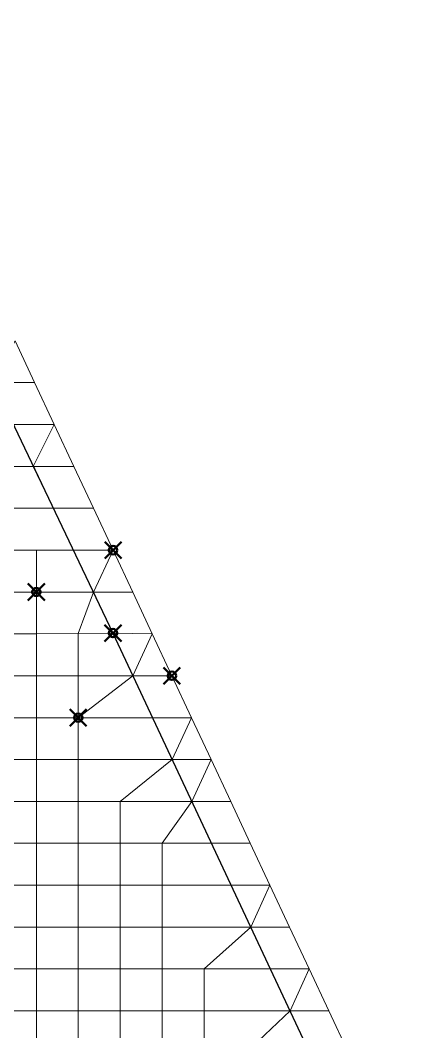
# Model space of a CAD drawing. Header units: inches. Extents: x 0 to 43.9, y -17.3 to 19.6.
# Drawn here: x 36.76 to 39.06, y -6.2 to -0.16 of the extents above; entities that cross this region are included whole.
import ezdxf

# ---------------------------------------------------------------- set-up
doc = ezdxf.new("R2010")
doc.units = ezdxf.units.IN
doc.header["$MEASUREMENT"] = 0
doc.header["$PDMODE"] = 35
doc.header["$PDSIZE"] = 0.05
for name, color, linetype, lineweight in [('SAP.Beam 30X80', 70, 'Continuous', 30), ('SAP.Columns', 170, 'Continuous', 50), ('SAP.Slab 30cm', 11, 'Continuous', 15)]:
    doc.layers.add(name, color=color, linetype=linetype, lineweight=lineweight)

msp = doc.modelspace()

# ---------------------------------------------------------------- linework, layer by layer
at = {"layer": 'SAP.Beam 30X80'}
for p, q in [((34.35900000000004, 2.36341), (37.31209999999987, -3.821988999999998)), ((37.31209999999987, -3.821988999999998), (39.06420000000004, -7.561897999999997))]:
    msp.add_line(p, q, dxfattribs=at)
at = {"layer": 'SAP.Columns'}
for p in [(37.31260148383672, -3.326750000000004), (36.85499999999986, -3.576750000000004), (37.31209999999946, -3.821988999999986), (37.66341626921033, -4.076750000000001), (37.10499999999985, -4.326750000000004)]:
    msp.add_point(p, dxfattribs=at)
at = {"layer": 'SAP.Slab 30cm'}
for points in [[(36.59822684631976, -2.326750000000004), (36.84484843667191, -2.326750000000004), (36.72791017488068, -2.07675), (36.72791017488068, -2.076750000000004)], [(36.71758454660716, -2.576750000000004), (36.9617866984631, -2.576750000000004), (36.84484843667191, -2.326750000000004), (36.59822684631976, -2.326750000000004)], [(36.60499999999986, -2.826750000000004), (36.83694224689455, -2.826750000000004), (36.9617866984631, -2.576750000000004), (36.71758454660716, -2.576750000000004)], [(36.83694224689455, -2.826750000000004), (37.07872496025431, -2.826750000000004), (36.9617866984631, -2.57675), (36.9617866984631, -2.576750000000004)], [(36.60499999999986, -3.076750000000004), (36.95629994718196, -3.076750000000004), (36.83694224689455, -2.826750000000004), (36.60499999999986, -2.826750000000004)], [(36.95629994718196, -3.076750000000004), (37.19566322204551, -3.076750000000004), (37.07872496025431, -2.826750000000004), (36.83694224689455, -2.826750000000004)], [(36.60499999999986, -3.326750000000004), (37.07565764746934, -3.326750000000004), (36.95629994718196, -3.076750000000004), (36.60499999999986, -3.076750000000004)], [(37.07565764746934, -3.326750000000004), (37.31260148383672, -3.326750000000004), (37.19566322204551, -3.076750000000004), (36.95629994718196, -3.076750000000004)], [(36.60499999999986, -3.576750000000004), (36.85499999999986, -3.576750000000004), (36.85499999999986, -3.326750000000004), (36.60499999999986, -3.326750000000004)], [(36.85499999999986, -3.576750000000001), (37.19501534775675, -3.57675), (37.07565764746934, -3.326750000000004), (36.85499999999986, -3.326750000000004)], [(37.19501534775675, -3.57675), (37.19501534775675, -3.576750000000004), (37.31260148383672, -3.326750000000004), (37.07565764746934, -3.326750000000004)], [(37.19501534775675, -3.576750000000004), (37.42953974562792, -3.576750000000004), (37.31260148383672, -3.326750000000004)], [(36.60499999999986, -3.826750000000004), (36.85499999999986, -3.826750000000004), (36.85499999999986, -3.576750000000004), (36.60499999999986, -3.576750000000004)], [(36.85499999999986, -3.826750000000004), (37.10499999999985, -3.824146084007868), (37.19501534775675, -3.576750000000004), (36.85499999999986, -3.576750000000004)], [(37.10497288142786, -3.824146366465798), (37.31209999999946, -3.821988999999986), (37.19501534775675, -3.576750000000004), (37.19501534775675, -3.57675)], [(37.31209999999946, -3.821988999999986), (37.54647800741913, -3.826750000000004), (37.42953974562792, -3.576750000000004), (37.19501534775675, -3.576750000000004)], [(36.60499999999986, -4.076750000000004), (36.85499999999986, -4.076750000000004), (36.85499999999986, -3.826750000000004), (36.60499999999986, -3.826750000000004)], [(36.85499999999986, -4.076750000000004), (37.10499999999985, -4.076750000000004), (37.10497288142786, -3.824146366465798), (36.85499999999986, -3.826750000000004)], [(37.10499999999985, -4.076750000000004), (37.43145230191418, -4.076750000000004), (37.31209999999946, -3.821988999999986), (37.10498644034613, -3.824146225240663)], [(37.43145230191418, -4.076750000000004), (37.43145230191418, -4.076750000000003), (37.54647800741913, -3.826750000000004), (37.31209999999946, -3.821988999999986)], [(37.43145230191418, -4.076750000000003), (37.66341626921033, -4.076750000000001), (37.54647800741913, -3.826750000000004)], [(36.60499999999986, -4.326750000000004), (36.85499999999986, -4.326750000000004), (36.85499999999986, -4.076750000000004), (36.60499999999986, -4.076750000000004)], [(36.85499999999986, -4.326750000000004), (37.10499999999985, -4.326750000000004), (37.10499999999985, -4.076750000000004), (36.85499999999986, -4.076750000000004)], [(37.10499999999985, -4.326750000000004), (37.54857413562728, -4.326750000000004), (37.43145230191418, -4.076750000000003), (37.43145230191418, -4.076750000000004)], [(37.10499999999985, -4.326750000000004), (37.10499999999985, -4.326750000000004), (37.43145230191418, -4.076750000000004), (37.10499999999985, -4.076750000000004)], [(37.54857413562728, -4.326750000000004), (37.78035453100154, -4.326750000000004), (37.66341626921033, -4.076750000000001), (37.43145230191418, -4.076750000000003)], [(36.60499999999986, -4.576750000000004), (36.85499999999986, -4.576750000000004), (36.85499999999986, -4.326750000000004), (36.60499999999986, -4.326750000000004)], [(36.85499999999986, -4.576750000000004), (37.10499999999985, -4.576750000000004), (37.10499999999985, -4.326750000000004), (36.85499999999986, -4.326750000000004)], [(37.10499999999985, -4.576750000000004), (37.66569596934033, -4.576750000000004), (37.54857413562728, -4.326750000000004), (37.10499999999985, -4.326750000000004)], [(37.66569596934033, -4.576750000000004), (37.66569596934033, -4.576750000000004), (37.78035453100154, -4.326750000000004), (37.54857413562728, -4.326750000000004)], [(37.66569596934033, -4.576750000000004), (37.89729279279274, -4.576750000000004), (37.78035453100154, -4.326750000000004)], [(36.60499999999986, -4.826750000000004), (36.85499999999986, -4.826750000000004), (36.85499999999986, -4.576750000000004), (36.60499999999986, -4.576750000000004)], [(36.85499999999986, -4.826750000000004), (37.10499999999985, -4.826750000000004), (37.10499999999985, -4.576750000000004), (36.85499999999986, -4.576750000000004)], [(37.10499999999985, -4.826750000000004), (37.35499999999986, -4.826750000000004), (37.66569596934033, -4.576750000000004), (37.10499999999985, -4.576750000000004)], [(37.35499999999986, -4.826750000000004), (37.78281780305341, -4.826750000000004), (37.66569596934033, -4.576750000000004)], [(37.78281780305341, -4.826750000000004), (37.78281780305341, -4.826750000000004), (37.89729279279274, -4.576750000000004), (37.66569596934033, -4.576750000000004)], [(37.78281780305341, -4.826750000000004), (38.01423105458395, -4.826750000000004), (37.89729279279274, -4.576750000000004)], [(36.60499999999986, -5.076750000000004), (36.85499999999986, -5.076750000000004), (36.85499999999986, -4.826750000000004), (36.60499999999986, -4.826750000000004)], [(36.85499999999986, -5.076750000000004), (37.10499999999985, -5.076750000000004), (37.10499999999985, -4.826750000000004), (36.85499999999986, -4.826750000000004)], [(37.10499999999985, -5.076750000000004), (37.35499999999986, -5.076750000000004), (37.35499999999986, -4.826750000000004), (37.10499999999985, -4.826750000000004)], [(37.35499999999986, -5.076750000000004), (37.60499999999986, -5.076750000000004), (37.78281780305341, -4.826750000000004), (37.35499999999986, -4.826750000000004)], [(37.60499999999986, -5.076750000000004), (37.89993963676649, -5.076750000000004), (37.78281780305341, -4.826750000000004)], [(37.89993963676649, -5.076750000000004), (38.13116931637515, -5.076750000000004), (38.01423105458395, -4.826750000000004), (37.78281780305341, -4.826750000000004)], [(36.60499999999986, -5.326750000000004), (36.85499999999986, -5.326750000000004), (36.85499999999986, -5.076750000000004), (36.60499999999986, -5.076750000000004)], [(36.85499999999986, -5.326750000000004), (37.10499999999985, -5.326750000000004), (37.10499999999985, -5.076750000000004), (36.85499999999986, -5.076750000000004)], [(37.10499999999985, -5.326750000000004), (37.35499999999986, -5.326750000000004), (37.35499999999986, -5.076750000000004), (37.10499999999985, -5.076750000000004)], [(37.35499999999986, -5.326750000000004), (37.60499999999986, -5.326750000000004), (37.60499999999986, -5.076750000000004), (37.35499999999986, -5.076750000000004)], [(37.60499999999986, -5.326750000000004), (38.01706147047958, -5.326750000000004), (37.89993963676649, -5.076750000000004), (37.60499999999986, -5.076750000000004)], [(38.01706147047958, -5.326750000000004), (38.24810757816635, -5.326750000000004), (38.13116931637515, -5.076750000000004), (37.89993963676649, -5.076750000000004)], [(36.60499999999986, -5.576750000000002), (36.85499999999986, -5.576750000000002), (36.85499999999986, -5.326750000000004), (36.60499999999986, -5.326750000000004)], [(36.85499999999986, -5.576750000000002), (37.10499999999985, -5.576750000000002), (37.10499999999985, -5.326750000000004), (36.85499999999986, -5.326750000000004)], [(37.10499999999985, -5.576750000000002), (37.35499999999986, -5.576750000000002), (37.35499999999986, -5.326750000000004), (37.10499999999985, -5.326750000000004)], [(37.35499999999986, -5.576750000000002), (37.60499999999986, -5.576750000000002), (37.60499999999986, -5.326750000000004), (37.35499999999986, -5.326750000000004)], [(37.60499999999986, -5.576750000000002), (38.13418330419265, -5.576750000000002), (38.01706147047958, -5.326750000000004), (37.60499999999986, -5.326750000000004)], [(38.13418330419265, -5.576750000000002), (38.13418330419265, -5.576750000000002), (38.24810757816635, -5.326750000000004), (38.01706147047958, -5.326750000000004)], [(38.13418330419265, -5.576750000000002), (38.36504583995756, -5.576750000000002), (38.24810757816635, -5.326750000000004)], [(36.60499999999986, -5.826750000000002), (36.85499999999986, -5.826750000000002), (36.85499999999986, -5.576750000000002), (36.60499999999986, -5.576750000000002)], [(36.85499999999986, -5.826750000000002), (37.10499999999985, -5.826750000000002), (37.10499999999985, -5.576750000000002), (36.85499999999986, -5.576750000000002)], [(37.10499999999985, -5.826750000000002), (37.35499999999986, -5.826750000000002), (37.35499999999986, -5.576750000000002), (37.10499999999985, -5.576750000000002)], [(37.35499999999986, -5.826750000000002), (37.60499999999986, -5.826750000000002), (37.60499999999986, -5.576750000000002), (37.35499999999986, -5.576750000000002)], [(37.60499999999986, -5.826750000000002), (37.85499999999986, -5.826750000000002), (38.13418330419265, -5.576750000000002), (37.60499999999986, -5.576750000000002)], [(37.85499999999986, -5.826750000000002), (38.25130513790572, -5.826750000000002), (38.13418330419265, -5.576750000000002)], [(38.25130513790572, -5.826750000000002), (38.48198410174877, -5.826750000000002), (38.36504583995756, -5.576750000000002), (38.13418330419265, -5.576750000000002)], [(36.60499999999986, -6.076750000000002), (36.85499999999986, -6.076750000000002), (36.85499999999986, -5.826750000000002), (36.60499999999986, -5.826750000000002)], [(36.85499999999986, -6.076750000000002), (37.10499999999985, -6.076750000000002), (37.10499999999985, -5.826750000000002), (36.85499999999986, -5.826750000000002)], [(37.10499999999985, -6.076750000000002), (37.35499999999986, -6.076750000000002), (37.35499999999986, -5.826750000000002), (37.10499999999985, -5.826750000000002)], [(37.35499999999986, -6.076750000000002), (37.60499999999986, -6.076750000000002), (37.60499999999986, -5.826750000000002), (37.35499999999986, -5.826750000000002)], [(37.60499999999986, -6.076750000000002), (37.85499999999986, -6.076750000000002), (37.85499999999986, -5.826750000000002), (37.60499999999986, -5.826750000000002)], [(37.85499999999986, -6.076750000000002), (38.36842697161879, -6.076750000000002), (38.25130513790572, -5.826750000000002), (37.85499999999986, -5.826750000000002)], [(38.36842697161879, -6.076750000000002), (38.36842697161879, -6.076750000000002), (38.48198410174877, -5.826750000000002), (38.25130513790572, -5.826750000000002)], [(38.36842697161879, -6.076750000000002), (38.59892236353997, -6.076750000000002), (38.48198410174877, -5.826750000000002)], [(36.60499999999986, -6.326750000000002), (36.85499999999986, -6.326750000000002), (36.85499999999986, -6.076750000000002), (36.60499999999986, -6.076750000000002)], [(36.85499999999986, -6.326750000000002), (37.10499999999985, -6.326750000000002), (37.10499999999985, -6.076750000000002), (36.85499999999986, -6.076750000000002)], [(37.10499999999985, -6.326750000000002), (37.35499999999986, -6.326750000000002), (37.35499999999986, -6.076750000000002), (37.10499999999985, -6.076750000000002)], [(37.35499999999986, -6.326750000000002), (37.60499999999986, -6.326750000000002), (37.60499999999986, -6.076750000000002), (37.35499999999986, -6.076750000000002)], [(37.60499999999986, -6.326750000000002), (37.85499999999986, -6.326750000000002), (37.85499999999986, -6.076750000000002), (37.60499999999986, -6.076750000000002)], [(37.85499999999986, -6.326750000000002), (38.10499999999986, -6.326750000000002), (38.36842697161879, -6.076750000000002), (37.85499999999986, -6.076750000000002)], [(38.10499999999986, -6.326750000000002), (38.48554880533188, -6.326750000000002), (38.36842697161879, -6.076750000000002)], [(38.48554880533188, -6.326750000000002), (38.71586062533117, -6.326750000000002), (38.59892236353997, -6.076750000000002), (38.36842697161879, -6.076750000000002)]]:
    msp.add_3dface(points, dxfattribs=at)

doc.saveas('drawing.dxf')
